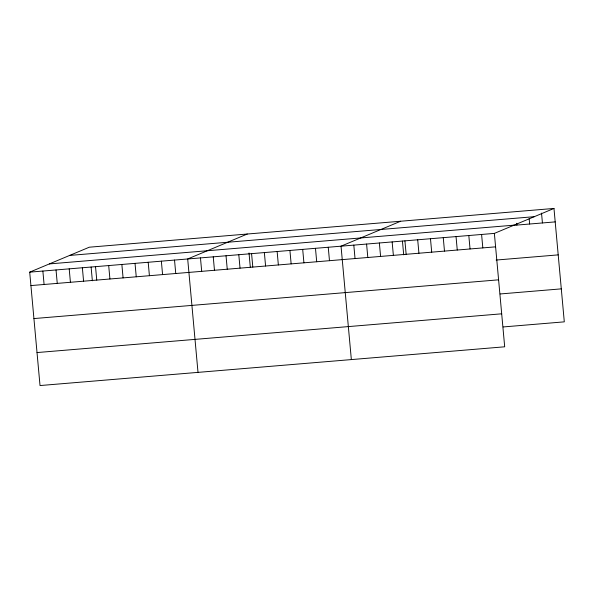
<?xml version="1.0" encoding="UTF-8"?>
<svg xmlns="http://www.w3.org/2000/svg" width="594" height="594" viewBox="0 0 594 594"><rect width="100%" height="100%" fill="white"/><g stroke="black" fill="none" stroke-linecap="round" stroke-linejoin="round"><path stroke-width="0.89" d="M553.979 208.449L494.371 233.397L504.692 346.799L40.021 385.551L29.7 272.149L89.308 247.201L553.979 208.449L564.3 321.851L503.148 326.952M247.297 234.021L187.689 258.969L198.01 372.379M400.638 221.235L341.03 246.183L351.351 359.593M69.632 255.427L534.31 216.684M49.369 263.914L514.048 225.163M511.389 225.542L555.204 221.889M29.7 272.149L494.371 233.397M30.925 285.58L495.596 246.837M496.139 260.053L558.204 254.878M33.925 318.57L498.596 279.826M500.141 293.963L561.3 288.862M37.021 352.561L501.692 313.81M541.528 213.098L542.426 222.95M529.157 218.644L529.648 224.02M516.706 223.292L516.869 225.081M481.593 234.467L482.818 247.898M468.815 235.528L470.04 248.968M456.036 236.598L457.261 250.029M443.258 237.659L444.483 251.099M430.479 238.729L431.704 252.16M417.701 239.79L418.926 253.23M404.922 240.86L406.148 254.291M402.442 241.09L403.697 254.833M392.144 241.921L393.369 255.361M379.366 242.991L380.591 256.422M366.587 244.052L367.812 257.492M353.809 245.122L355.034 258.553M328.252 247.253L329.477 260.692M315.473 248.314L316.699 261.754M302.695 249.383L303.92 262.823M289.917 250.445L291.142 263.885M277.138 251.514L278.363 264.954M264.36 252.576L265.585 266.015M251.581 253.645L252.806 267.085M249.02 252.955L250.349 267.619M238.803 254.707L240.028 268.146M226.024 255.776L227.25 269.216M213.246 256.838L214.471 270.277M200.468 257.907L201.693 271.347M174.525 260.068L175.75 273.507M161.36 261.167L162.578 274.606M148.196 262.266L149.413 275.705M135.024 263.365L136.249 276.804M121.859 264.464L123.084 277.895M108.695 265.563L109.92 278.994M95.53 266.654L96.755 280.093M91.112 267.048L92.36 280.791M82.366 267.753L83.583 281.192M69.201 268.852L70.419 282.291M56.029 269.951L57.254 283.39M42.865 271.05L44.09 284.489"/></g></svg>
